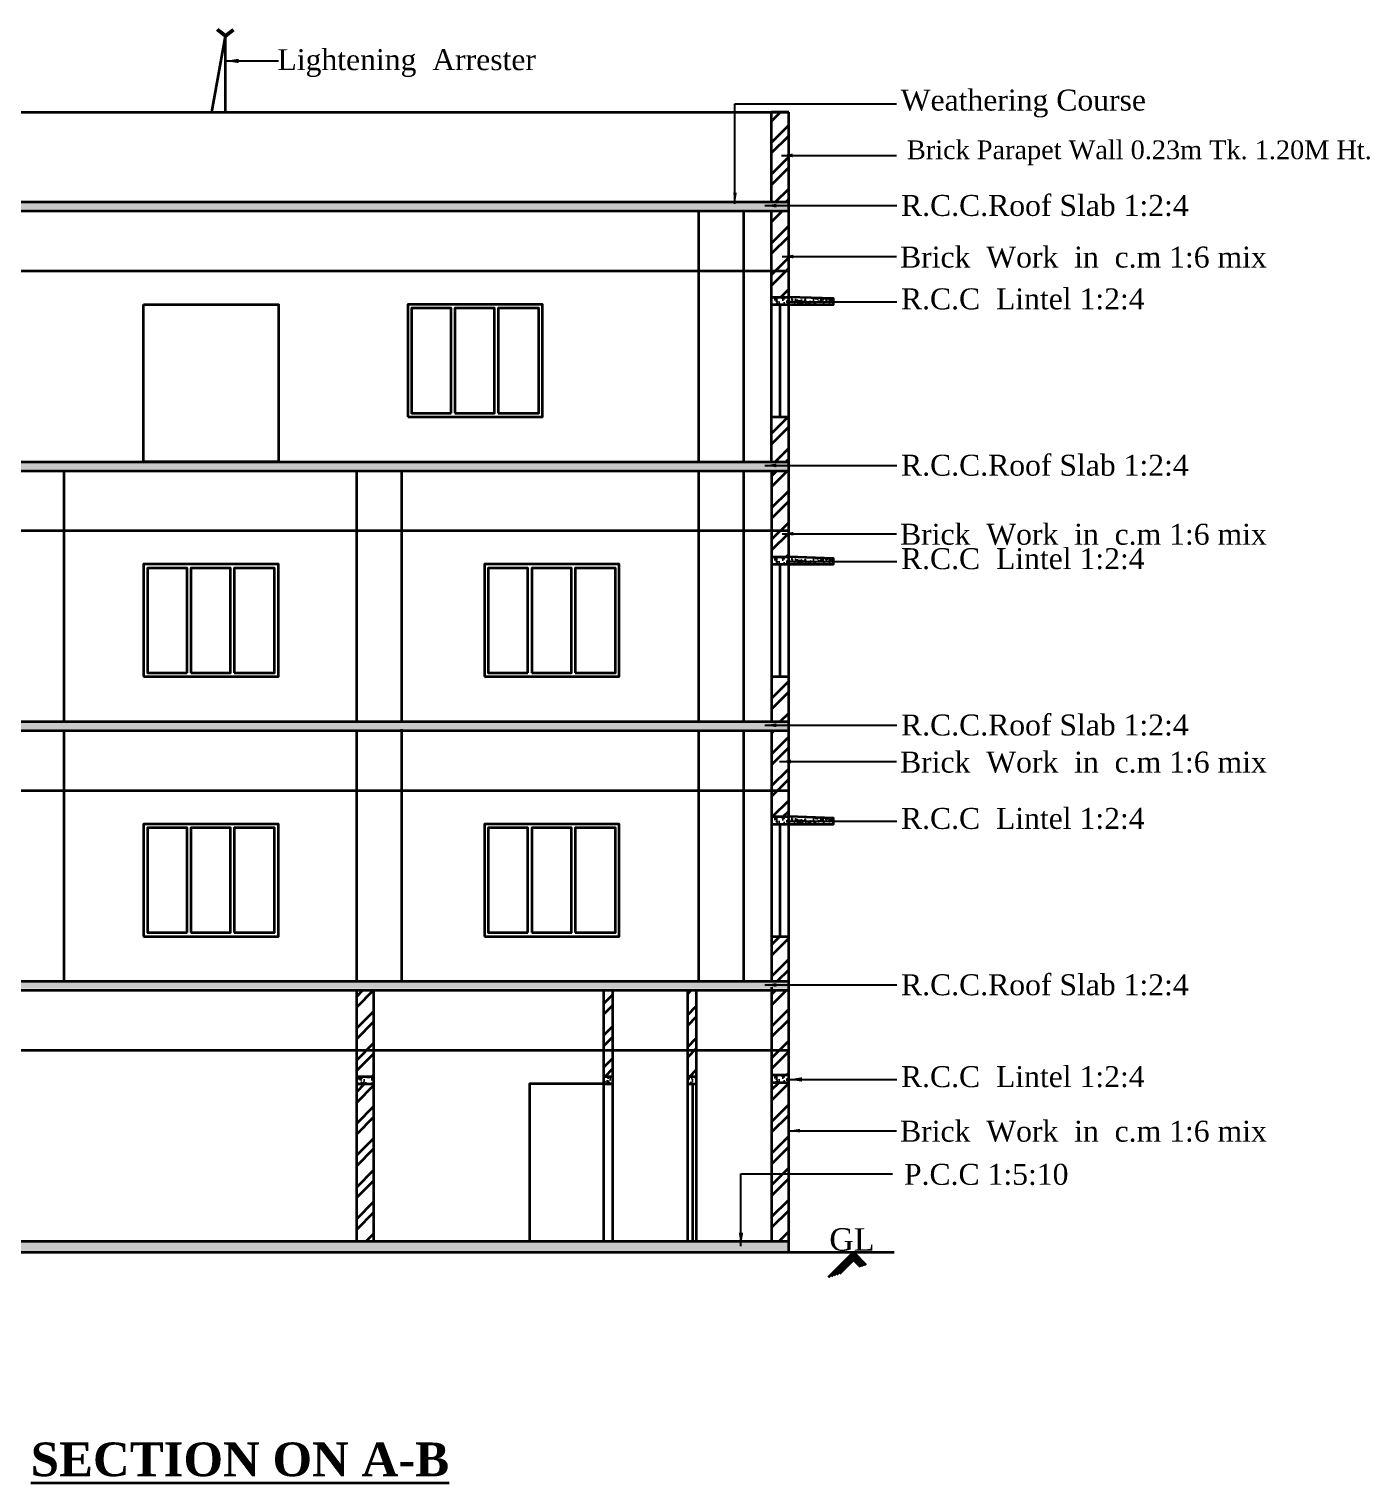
# Model space of a CAD drawing. Header units: metres. Extents: x 7518 to 7619, y -2370 to -2298.
# Drawn here: x 7582.59 to 7600.5, y -2327.19 to -2307.77 of the extents above; entities that cross this region are included whole.
import ezdxf
from ezdxf.enums import TextEntityAlignment as Align

# ---------------------------------------------------------------- set-up
doc = ezdxf.new("R2010")
doc.units = ezdxf.units.M
doc.header["$MEASUREMENT"] = 0
doc.styles.add('jo', font='isocpeur.ttf')
doc.styles.get("Standard").update_dxf_attribs({"font": 'times.ttf'})
doc.dimstyles.new('jo-metre', dxfattribs={"dimtxt": 0.2, "dimasz": 0.15, "dimexe": 0.15, "dimexo": 0.15, "dimgap": 0.01, "dimtad": 0, "dimzin": 0, "dimdsep": 46, "dimtxsty": 'jo', "dimcen": 0, "dimadec": 3, "dimazin": 0, "dimtfac": 0.9975, "dimtmove": 0, "dimatfit": 3, "dimfxl": 0, "dimtolj": 1, "dimtzin": 0, "dimarcsym": 0})
doc.dimstyles.get("Standard").update_dxf_attribs({"dimtxt": 0.3, "dimasz": 0.18, "dimexe": 0.1, "dimexo": 0.1, "dimgap": 0.09, "dimtad": 0, "dimtih": 1, "dimtoh": 1, "dimzin": 0, "dimdsep": 46, "dimtxsty": 'Standard', "dimcen": 0.09, "dimadec": 0, "dimazin": 0, "dimtfac": 1, "dimtofl": 0, "dimtmove": 0, "dimatfit": 3, "dimfxl": 0, "dimtolj": 1, "dimtzin": 0, "dimarcsym": 0})
pattern_1 = [(50, (-2119.22925, -1107.66649), (0.1434520365, -0.012550427), [0.015, -0.165]), (355, (-2119.22925, -1107.66649), (-0.0277502667, 0.1504384267), [0.012, -0.132]), (100.4514, (-2119.21729, -1107.66754), (0.1157018763, 0.1378879084), [0.012748038, -0.1402284224]), (46.1842, (-2119.22925, -1107.62649), (0.2134482097, -0.033103803), [0.0225, -0.2475]), (96.6356, (-2119.21146, -1107.62925), (0.186932541, 0.194823574), [0.0191220576, -0.2103426]), (351.1842, (-2119.22925, -1107.6265), (0.186932389, 0.19482372), [0.018, -0.198]), (21, (-2119.20925, -1107.63649), (0.1193814104, -0.0805237781), [0.015, -0.165]), (326, (-2119.20925, -1107.63649), (0.0486630664, 0.145030009), [0.012, -0.132]), (71.4514, (-2119.1993, -1107.6432), (0.1680445257, 0.0645060993), [0.012748038, -0.1402284224]), (37.5, (-2119.229246, -1107.66649), (0.00243197106, 0.06657877077), [0, -0.1304, 0, -0.134, 0, -0.1325]), (7.5, (-2119.229246, -1107.66649), (0.0526139075, 0.0788823424), [0, -0.0764, 0, -0.1274, 0, -0.0505]), (327.5, (-2119.273846, -1107.66649), (0.10676448723, -0.00451097435), [0, -0.05, 0, -0.156, 0, -0.207]), (317.5, (-2119.29385, -1107.66649), (0.1166372339, 0.0200209965), [0, -0.065, 0, -0.1036, 0, -0.147])]
pattern_2 = [(45, (-152.75437, -697.33115), (-0.212132034, 0.212132034), []), (45, (-152.61295, -697.33115), (-0.212132034, 0.212132034), [])]

msp = doc.modelspace()

# ---------------------------------------------------------------- hatches: boundary and pattern name
at = {"lineweight": 35}
h = msp.add_hatch(dxfattribs=at)
h.set_pattern_fill('ANSI32', color=256, scale=0.8, style=0)
h.set_pattern_definition([(45, (-2483.85118, -771.41386), (-0.212132034, 0.212132034), []), (45, (-2483.70976, -771.41386), (-0.212132034, 0.212132034), [])])
h.paths.add_polyline_path([(7592.736, -2308.882), (7592.506, -2308.882), (7592.506, -2310.082), (7592.736, -2310.082)])
h = msp.add_hatch(dxfattribs=at)
h.set_pattern_fill('AR-CONC', color=256, scale=0.04, style=0)
h.set_pattern_definition([(50, (-2154.56493, -1096.5865), (0.286904073, -0.025100854), [0.03, -0.33]), (355, (-2154.56493, -1096.5865), (-0.0555005334, 0.3008768535), [0.024, -0.264]), (100.4514, (-2154.54102, -1096.58858), (0.231403753, 0.275775817), [0.025496076, -0.280456845]), (46.1842, (-2154.56493, -1096.5065), (0.42689642, -0.066207606), [0.045, -0.495]), (96.6356, (-2154.52935, -1096.512), (0.373865082, 0.389647148), [0.038244115, -0.4206852]), (351.1842, (-2154.56493, -1096.5065), (0.373864778, 0.38964744), [0.036, -0.396]), (21, (-2154.52493, -1096.5265), (0.238762821, -0.161047556), [0.03, -0.33]), (326, (-2154.52493, -1096.5265), (0.097326133, 0.290060018), [0.024, -0.264]), (71.4514, (-2154.50503, -1096.5399), (0.3360890514, 0.129012199), [0.025496076, -0.280456845]), (37.5, (-2154.56493, -1096.58649), (0.0048639421, 0.1331575415), [0, -0.2608, 0, -0.268, 0, -0.265]), (7.5, (-2154.56493, -1096.58649), (0.105227815, 0.1577646848), [0, -0.1528, 0, -0.2548, 0, -0.101]), (327.5, (-2154.65413, -1096.58649), (0.2135289745, -0.0090219487), [0, -0.1, 0, -0.312, 0, -0.414]), (317.5, (-2154.69413, -1096.58649), (0.2332744677, 0.040041993), [0, -0.13, 0, -0.2072, 0, -0.294])])
h.paths.add_polyline_path([(7592.736, -2310.082), (7577.286, -2310.082), (7577.286, -2310.182), (7592.736, -2310.182)])
h = msp.add_hatch(dxfattribs=at)
h.set_pattern_fill('ANSI32', color=256, scale=0.8, style=0)
h.set_pattern_definition([(45, (-2483.85118, -772.33386), (-0.212132034, 0.212132034), []), (45, (-2483.70976, -772.33386), (-0.212132034, 0.212132034), [])])
h.paths.add_polyline_path([(7577.516, -2312.952), (7577.286, -2312.952), (7577.286, -2313.552), (7577.516, -2313.552)])
h.paths.add_polyline_path([(7577.516, -2310.202), (7577.286, -2310.202), (7577.286, -2311.352), (7577.516, -2311.352)])
h.paths.add_polyline_path([(7592.736, -2310.202), (7592.506, -2310.202), (7592.506, -2311.352), (7592.736, -2311.352)])
h.paths.add_polyline_path([(7592.736, -2312.952), (7592.506, -2312.952), (7592.506, -2313.552), (7592.736, -2313.552)])
h = msp.add_hatch(dxfattribs=at)
h.set_pattern_fill('AR-CONC', color=256, scale=0.02, style=0)
h.set_pattern_definition([(50, (-2119.22925, -1097.25649), (0.1434520365, -0.012550427), [0.015, -0.165]), (355, (-2119.22925, -1097.25649), (-0.0277502667, 0.1504384267), [0.012, -0.132]), (100.4514, (-2119.21729, -1097.25754), (0.1157018763, 0.1378879084), [0.012748038, -0.1402284224]), (46.1842, (-2119.22925, -1097.21649), (0.2134482097, -0.033103803), [0.0225, -0.2475]), (96.6356, (-2119.21146, -1097.21925), (0.186932541, 0.194823574), [0.0191220576, -0.2103426]), (351.1842, (-2119.22925, -1097.2165), (0.186932389, 0.19482372), [0.018, -0.198]), (21, (-2119.20925, -1097.22649), (0.1193814104, -0.0805237781), [0.015, -0.165]), (326, (-2119.20925, -1097.22649), (0.0486630664, 0.145030009), [0.012, -0.132]), (71.4514, (-2119.1993, -1097.2332), (0.1680445257, 0.0645060993), [0.012748038, -0.1402284224]), (37.5, (-2119.229246, -1097.25649), (0.00243197106, 0.06657877077), [0, -0.1304, 0, -0.134, 0, -0.1325]), (7.5, (-2119.229246, -1097.25649), (0.0526139075, 0.0788823424), [0, -0.0764, 0, -0.1274, 0, -0.0505]), (327.5, (-2119.273846, -1097.25649), (0.10676448723, -0.00451097435), [0, -0.05, 0, -0.156, 0, -0.207]), (317.5, (-2119.29385, -1097.25649), (0.1166372339, 0.0200209965), [0, -0.065, 0, -0.1036, 0, -0.147])])
h.paths.add_polyline_path([(7592.736, -2311.452), (7592.736, -2311.352), (7592.506, -2311.352), (7592.506, -2311.452)])
h = msp.add_hatch(dxfattribs=at)
h.set_pattern_fill('AR-CONC', color=256, scale=0.02, style=0)
h.set_pattern_definition([(130, (17324.5879, -1100.05649), (-0.1434520365, -0.012550427), [0.015, -0.165]), (185, (17324.5879, -1100.05649), (0.0277502667, 0.1504384267), [0.012, -0.132]), (79.5486, (17324.57595, -1100.05754), (-0.1157018763, 0.1378879084), [0.012748038, -0.1402284224]), (133.8158, (17324.5879, -1100.01649), (-0.2134482097, -0.033103803), [0.0225, -0.2475]), (83.3644, (17324.57011, -1100.01925), (-0.186932541, 0.194823574), [0.0191220576, -0.2103426]), (188.8158, (17324.5879, -1100.0165), (-0.186932389, 0.19482372), [0.018, -0.198]), (159, (17324.5679, -1100.02649), (-0.1193814104, -0.0805237781), [0.015, -0.165]), (214, (17324.5679, -1100.02649), (-0.0486630664, 0.145030009), [0.012, -0.132]), (108.5486, (17324.55795, -1100.0332), (-0.1680445257, 0.0645060993), [0.012748038, -0.1402284224]), (142.5, (17324.5879, -1100.05649), (-0.00243197106, 0.06657877077), [0, -0.1304, 0, -0.134, 0, -0.1325]), (172.5, (17324.5879, -1100.05649), (-0.0526139075, 0.0788823424), [0, -0.0764, 0, -0.1274, 0, -0.0505]), (212.5, (17324.6325, -1100.05649), (-0.10676448723, -0.00451097435), [0, -0.05, 0, -0.156, 0, -0.207]), (222.5, (17324.6525, -1100.05649), (-0.1166372339, 0.0200209965), [0, -0.065, 0, -0.1036, 0, -0.147])])
h.paths.add_polyline_path([(7593.336, -2311.372), (7593.336, -2311.452), (7592.736, -2311.452), (7592.736, -2311.352)])
h = msp.add_hatch(dxfattribs=at)
h.set_pattern_fill('AR-CONC', color=256, scale=0.04, style=0)
h.set_pattern_definition([(50, (-2154.56493, -1100.0565), (0.286904073, -0.025100854), [0.03, -0.33]), (355, (-2154.56493, -1100.0565), (-0.0555005334, 0.3008768535), [0.024, -0.264]), (100.4514, (-2154.54102, -1100.05858), (0.231403753, 0.275775817), [0.025496076, -0.280456845]), (46.1842, (-2154.56493, -1099.9765), (0.42689642, -0.066207606), [0.045, -0.495]), (96.6356, (-2154.52935, -1099.982), (0.373865082, 0.389647148), [0.038244115, -0.4206852]), (351.1842, (-2154.56493, -1099.9765), (0.373864778, 0.38964744), [0.036, -0.396]), (21, (-2154.52493, -1099.9965), (0.238762821, -0.161047556), [0.03, -0.33]), (326, (-2154.52493, -1099.9965), (0.097326133, 0.290060018), [0.024, -0.264]), (71.4514, (-2154.50503, -1100.0099), (0.3360890514, 0.129012199), [0.025496076, -0.280456845]), (37.5, (-2154.56493, -1100.05649), (0.0048639421, 0.1331575415), [0, -0.2608, 0, -0.268, 0, -0.265]), (7.5, (-2154.56493, -1100.05649), (0.105227815, 0.1577646848), [0, -0.1528, 0, -0.2548, 0, -0.101]), (327.5, (-2154.65413, -1100.05649), (0.2135289745, -0.0090219487), [0, -0.1, 0, -0.312, 0, -0.414]), (317.5, (-2154.69413, -1100.05649), (0.2332744677, 0.040041993), [0, -0.13, 0, -0.2072, 0, -0.294])])
h.paths.add_polyline_path([(7592.736, -2313.552), (7577.286, -2313.552), (7577.286, -2313.652), (7592.736, -2313.652)])
h = msp.add_hatch(dxfattribs=at)
h.set_pattern_fill('ANSI32', color=256, scale=0.8, style=0)
h.set_pattern_definition([(45, (-2483.85118, -772.05386), (-0.212132034, 0.212132034), []), (45, (-2483.70976, -772.05386), (-0.212132034, 0.212132034), [])])
h.paths.add_polyline_path([(7592.736, -2316.422), (7592.506, -2316.422), (7592.506, -2317.022), (7592.736, -2317.022)])
h.paths.add_polyline_path([(7592.506, -2314.822), (7592.736, -2314.822), (7592.736, -2313.672), (7592.506, -2313.672)])
h = msp.add_hatch(dxfattribs=at)
h.set_pattern_fill('AR-CONC', color=256, scale=0.02, style=0)
h.set_pattern_definition([(50, (-2119.22925, -1100.72649), (0.1434520365, -0.012550427), [0.015, -0.165]), (355, (-2119.22925, -1100.72649), (-0.0277502667, 0.1504384267), [0.012, -0.132]), (100.4514, (-2119.21729, -1100.72754), (0.1157018763, 0.1378879084), [0.012748038, -0.1402284224]), (46.1842, (-2119.22925, -1100.68649), (0.2134482097, -0.033103803), [0.0225, -0.2475]), (96.6356, (-2119.21146, -1100.68925), (0.186932541, 0.194823574), [0.0191220576, -0.2103426]), (351.1842, (-2119.22925, -1100.6865), (0.186932389, 0.19482372), [0.018, -0.198]), (21, (-2119.20925, -1100.69649), (0.1193814104, -0.0805237781), [0.015, -0.165]), (326, (-2119.20925, -1100.69649), (0.0486630664, 0.145030009), [0.012, -0.132]), (71.4514, (-2119.1993, -1100.7032), (0.1680445257, 0.0645060993), [0.012748038, -0.1402284224]), (37.5, (-2119.229246, -1100.72649), (0.00243197106, 0.06657877077), [0, -0.1304, 0, -0.134, 0, -0.1325]), (7.5, (-2119.229246, -1100.72649), (0.0526139075, 0.0788823424), [0, -0.0764, 0, -0.1274, 0, -0.0505]), (327.5, (-2119.273846, -1100.72649), (0.10676448723, -0.00451097435), [0, -0.05, 0, -0.156, 0, -0.207]), (317.5, (-2119.29385, -1100.72649), (0.1166372339, 0.0200209965), [0, -0.065, 0, -0.1036, 0, -0.147])])
h.paths.add_polyline_path([(7592.736, -2314.922), (7592.736, -2314.822), (7592.506, -2314.822), (7592.506, -2314.922)])
h = msp.add_hatch(dxfattribs=at)
h.set_pattern_fill('AR-CONC', color=256, scale=0.02, style=0)
h.set_pattern_definition([(130, (17324.5879, -1103.52649), (-0.1434520365, -0.012550427), [0.015, -0.165]), (185, (17324.5879, -1103.52649), (0.0277502667, 0.1504384267), [0.012, -0.132]), (79.5486, (17324.57595, -1103.52754), (-0.1157018763, 0.1378879084), [0.012748038, -0.1402284224]), (133.8158, (17324.5879, -1103.48649), (-0.2134482097, -0.033103803), [0.0225, -0.2475]), (83.3644, (17324.57011, -1103.48925), (-0.186932541, 0.194823574), [0.0191220576, -0.2103426]), (188.8158, (17324.5879, -1103.4865), (-0.186932389, 0.19482372), [0.018, -0.198]), (159, (17324.5679, -1103.49649), (-0.1193814104, -0.0805237781), [0.015, -0.165]), (214, (17324.5679, -1103.49649), (-0.0486630664, 0.145030009), [0.012, -0.132]), (108.5486, (17324.55795, -1103.5032), (-0.1680445257, 0.0645060993), [0.012748038, -0.1402284224]), (142.5, (17324.5879, -1103.52649), (-0.00243197106, 0.06657877077), [0, -0.1304, 0, -0.134, 0, -0.1325]), (172.5, (17324.5879, -1103.52649), (-0.0526139075, 0.0788823424), [0, -0.0764, 0, -0.1274, 0, -0.0505]), (212.5, (17324.6325, -1103.52649), (-0.10676448723, -0.00451097435), [0, -0.05, 0, -0.156, 0, -0.207]), (222.5, (17324.6525, -1103.52649), (-0.1166372339, 0.0200209965), [0, -0.065, 0, -0.1036, 0, -0.147])])
h.paths.add_polyline_path([(7593.336, -2314.842), (7593.336, -2314.922), (7592.736, -2314.922), (7592.736, -2314.822)])
h = msp.add_hatch(dxfattribs=at)
h.set_pattern_fill('AR-CONC', color=256, scale=0.04, style=0)
h.set_pattern_definition([(50, (-2154.56493, -1103.5265), (0.286904073, -0.025100854), [0.03, -0.33]), (355, (-2154.56493, -1103.5265), (-0.0555005334, 0.3008768535), [0.024, -0.264]), (100.4514, (-2154.54102, -1103.52858), (0.231403753, 0.275775817), [0.025496076, -0.280456845]), (46.1842, (-2154.56493, -1103.4465), (0.42689642, -0.066207606), [0.045, -0.495]), (96.6356, (-2154.52935, -1103.452), (0.373865082, 0.389647148), [0.038244115, -0.4206852]), (351.1842, (-2154.56493, -1103.4465), (0.373864778, 0.38964744), [0.036, -0.396]), (21, (-2154.52493, -1103.4665), (0.238762821, -0.161047556), [0.03, -0.33]), (326, (-2154.52493, -1103.4665), (0.097326133, 0.290060018), [0.024, -0.264]), (71.4514, (-2154.50503, -1103.4799), (0.3360890514, 0.129012199), [0.025496076, -0.280456845]), (37.5, (-2154.56493, -1103.52649), (0.0048639421, 0.1331575415), [0, -0.2608, 0, -0.268, 0, -0.265]), (7.5, (-2154.56493, -1103.52649), (0.105227815, 0.1577646848), [0, -0.1528, 0, -0.2548, 0, -0.101]), (327.5, (-2154.65413, -1103.52649), (0.2135289745, -0.0090219487), [0, -0.1, 0, -0.312, 0, -0.414]), (317.5, (-2154.69413, -1103.52649), (0.2332744677, 0.040041993), [0, -0.13, 0, -0.2072, 0, -0.294])])
h.paths.add_polyline_path([(7592.736, -2317.022), (7577.286, -2317.022), (7577.286, -2317.122), (7592.736, -2317.122)])
h = msp.add_hatch(dxfattribs=at)
h.set_pattern_fill('ANSI32', color=256, scale=0.8, style=0)
h.set_pattern_definition([(45, (-2483.85118, -772.37386), (-0.212132034, 0.212132034), []), (45, (-2483.70976, -772.37386), (-0.212132034, 0.212132034), [])])
h.paths.add_polyline_path([(7592.736, -2319.892), (7592.506, -2319.892), (7592.506, -2320.492), (7592.736, -2320.492)])
h.paths.add_polyline_path([(7592.506, -2318.292), (7592.736, -2318.292), (7592.736, -2317.142), (7592.506, -2317.142)])
h = msp.add_hatch(dxfattribs=at)
h.set_pattern_fill('AR-CONC', color=256, scale=0.02, style=0)
h.set_pattern_definition([(50, (-2119.22925, -1104.19649), (0.1434520365, -0.012550427), [0.015, -0.165]), (355, (-2119.22925, -1104.19649), (-0.0277502667, 0.1504384267), [0.012, -0.132]), (100.4514, (-2119.21729, -1104.19754), (0.1157018763, 0.1378879084), [0.012748038, -0.1402284224]), (46.1842, (-2119.22925, -1104.15649), (0.2134482097, -0.033103803), [0.0225, -0.2475]), (96.6356, (-2119.21146, -1104.15925), (0.186932541, 0.194823574), [0.0191220576, -0.2103426]), (351.1842, (-2119.22925, -1104.1565), (0.186932389, 0.19482372), [0.018, -0.198]), (21, (-2119.20925, -1104.16649), (0.1193814104, -0.0805237781), [0.015, -0.165]), (326, (-2119.20925, -1104.16649), (0.0486630664, 0.145030009), [0.012, -0.132]), (71.4514, (-2119.1993, -1104.1732), (0.1680445257, 0.0645060993), [0.012748038, -0.1402284224]), (37.5, (-2119.229246, -1104.19649), (0.00243197106, 0.06657877077), [0, -0.1304, 0, -0.134, 0, -0.1325]), (7.5, (-2119.229246, -1104.19649), (0.0526139075, 0.0788823424), [0, -0.0764, 0, -0.1274, 0, -0.0505]), (327.5, (-2119.273846, -1104.19649), (0.10676448723, -0.00451097435), [0, -0.05, 0, -0.156, 0, -0.207]), (317.5, (-2119.29385, -1104.19649), (0.1166372339, 0.0200209965), [0, -0.065, 0, -0.1036, 0, -0.147])])
h.paths.add_polyline_path([(7592.736, -2318.392), (7592.736, -2318.292), (7592.506, -2318.292), (7592.506, -2318.392)])
h = msp.add_hatch(dxfattribs=at)
h.set_pattern_fill('AR-CONC', color=256, scale=0.02, style=0)
h.set_pattern_definition([(130, (17324.5879, -1106.99649), (-0.1434520365, -0.012550427), [0.015, -0.165]), (185, (17324.5879, -1106.99649), (0.0277502667, 0.1504384267), [0.012, -0.132]), (79.5486, (17324.57595, -1106.99754), (-0.1157018763, 0.1378879084), [0.012748038, -0.1402284224]), (133.8158, (17324.5879, -1106.95649), (-0.2134482097, -0.033103803), [0.0225, -0.2475]), (83.3644, (17324.57011, -1106.95925), (-0.186932541, 0.194823574), [0.0191220576, -0.2103426]), (188.8158, (17324.5879, -1106.9565), (-0.186932389, 0.19482372), [0.018, -0.198]), (159, (17324.5679, -1106.96649), (-0.1193814104, -0.0805237781), [0.015, -0.165]), (214, (17324.5679, -1106.96649), (-0.0486630664, 0.145030009), [0.012, -0.132]), (108.5486, (17324.55795, -1106.9732), (-0.1680445257, 0.0645060993), [0.012748038, -0.1402284224]), (142.5, (17324.5879, -1106.99649), (-0.00243197106, 0.06657877077), [0, -0.1304, 0, -0.134, 0, -0.1325]), (172.5, (17324.5879, -1106.99649), (-0.0526139075, 0.0788823424), [0, -0.0764, 0, -0.1274, 0, -0.0505]), (212.5, (17324.6325, -1106.99649), (-0.10676448723, -0.00451097435), [0, -0.05, 0, -0.156, 0, -0.207]), (222.5, (17324.6525, -1106.99649), (-0.1166372339, 0.0200209965), [0, -0.065, 0, -0.1036, 0, -0.147])])
h.paths.add_polyline_path([(7593.336, -2318.312), (7593.336, -2318.392), (7592.736, -2318.392), (7592.736, -2318.292)])
h = msp.add_hatch(dxfattribs=at)
h.set_pattern_fill('AR-CONC', color=256, scale=0.04, style=0)
h.set_pattern_definition([(50, (-2154.56493, -1106.9965), (0.286904073, -0.025100854), [0.03, -0.33]), (355, (-2154.56493, -1106.9965), (-0.0555005334, 0.3008768535), [0.024, -0.264]), (100.4514, (-2154.54102, -1106.99858), (0.231403753, 0.275775817), [0.025496076, -0.280456845]), (46.1842, (-2154.56493, -1106.9165), (0.42689642, -0.066207606), [0.045, -0.495]), (96.6356, (-2154.52935, -1106.922), (0.373865082, 0.389647148), [0.038244115, -0.4206852]), (351.1842, (-2154.56493, -1106.9165), (0.373864778, 0.38964744), [0.036, -0.396]), (21, (-2154.52493, -1106.9365), (0.238762821, -0.161047556), [0.03, -0.33]), (326, (-2154.52493, -1106.9365), (0.097326133, 0.290060018), [0.024, -0.264]), (71.4514, (-2154.50503, -1106.9499), (0.3360890514, 0.129012199), [0.025496076, -0.280456845]), (37.5, (-2154.56493, -1106.99649), (0.0048639421, 0.1331575415), [0, -0.2608, 0, -0.268, 0, -0.265]), (7.5, (-2154.56493, -1106.99649), (0.105227815, 0.1577646848), [0, -0.1528, 0, -0.2548, 0, -0.101]), (327.5, (-2154.65413, -1106.99649), (0.2135289745, -0.0090219487), [0, -0.1, 0, -0.312, 0, -0.414]), (317.5, (-2154.69413, -1106.99649), (0.2332744677, 0.040041993), [0, -0.13, 0, -0.2072, 0, -0.294])])
h.paths.add_polyline_path([(7577.286, -2320.492), (7577.286, -2320.592), (7592.736, -2320.592), (7592.736, -2320.492)])
h = msp.add_hatch(dxfattribs=at)
h.set_pattern_fill('ANSI32', color=256, scale=0.8, style=0)
h.set_pattern_definition(pattern_2)
h.paths.add_polyline_path([(7587.196, -2321.862), (7586.966, -2321.862), (7586.966, -2323.962), (7587.196, -2323.962)])
h.paths.add_polyline_path([(7587.196, -2321.412), (7586.966, -2321.412), (7586.966, -2321.762), (7587.196, -2321.762)])
h.paths.add_polyline_path([(7587.196, -2320.612), (7586.966, -2320.612), (7586.966, -2321.412), (7587.196, -2321.412)])
h = msp.add_hatch(dxfattribs=at)
h.set_pattern_fill('ANSI32', color=256, scale=0.8, style=0)
h.set_pattern_definition(pattern_2)
h.paths.add_polyline_path([(7590.386, -2320.612), (7590.266, -2320.612), (7590.266, -2321.412), (7590.386, -2321.412)])
h.paths.add_polyline_path([(7590.386, -2321.412), (7590.266, -2321.412), (7590.266, -2321.762), (7590.386, -2321.762)])
h = msp.add_hatch(dxfattribs=at)
h.set_pattern_fill('ANSI32', color=256, scale=0.8, style=0)
h.set_pattern_definition(pattern_2)
h.paths.add_polyline_path([(7591.506, -2320.612), (7591.386, -2320.612), (7591.386, -2321.412), (7591.506, -2321.412)])
h.paths.add_polyline_path([(7591.506, -2321.412), (7591.386, -2321.412), (7591.386, -2321.762), (7591.506, -2321.762)])
h = msp.add_hatch(dxfattribs=at)
h.set_pattern_fill('ANSI32', color=256, scale=0.8, style=0)
h.set_pattern_definition(pattern_2)
h.paths.add_polyline_path([(7592.736, -2320.612), (7592.506, -2320.612), (7592.506, -2321.412), (7592.736, -2321.412)])
h.paths.add_polyline_path([(7592.736, -2321.412), (7592.506, -2321.412), (7592.506, -2321.742), (7592.736, -2321.742)])
h.paths.add_polyline_path([(7592.736, -2321.842), (7592.506, -2321.842), (7592.506, -2323.962), (7592.736, -2323.962)])
h = msp.add_hatch(dxfattribs=at)
h.set_pattern_fill('AR-CONC', color=256, scale=0.02, style=0)
h.set_pattern_definition(pattern_1)
h.paths.add_polyline_path([(7587.196, -2321.862), (7587.196, -2321.762), (7586.966, -2321.762), (7586.966, -2321.862)])
h = msp.add_hatch(dxfattribs=at)
h.set_pattern_fill('AR-CONC', color=256, scale=0.02, style=0)
h.set_pattern_definition(pattern_1)
h.paths.add_polyline_path([(7590.266, -2321.762), (7590.266, -2321.862), (7590.386, -2321.862), (7590.386, -2321.762)])
h = msp.add_hatch(dxfattribs=at)
h.set_pattern_fill('AR-CONC', color=256, scale=0.02, style=0)
h.set_pattern_definition(pattern_1)
h.paths.add_polyline_path([(7591.506, -2321.762), (7591.386, -2321.762), (7591.386, -2321.862), (7591.506, -2321.862)])
h = msp.add_hatch(dxfattribs=at)
h.set_pattern_fill('AR-CONC', color=256, scale=0.02, style=0)
h.set_pattern_definition([(50, (-2119.22925, -1107.64649), (0.1434520365, -0.012550427), [0.015, -0.165]), (355, (-2119.22925, -1107.64649), (-0.0277502667, 0.1504384267), [0.012, -0.132]), (100.4514, (-2119.21729, -1107.64754), (0.1157018763, 0.1378879084), [0.012748038, -0.1402284224]), (46.1842, (-2119.22925, -1107.60649), (0.2134482097, -0.033103803), [0.0225, -0.2475]), (96.6356, (-2119.21146, -1107.60925), (0.186932541, 0.194823574), [0.0191220576, -0.2103426]), (351.1842, (-2119.22925, -1107.6065), (0.186932389, 0.19482372), [0.018, -0.198]), (21, (-2119.20925, -1107.61649), (0.1193814104, -0.0805237781), [0.015, -0.165]), (326, (-2119.20925, -1107.61649), (0.0486630664, 0.145030009), [0.012, -0.132]), (71.4514, (-2119.1993, -1107.6232), (0.1680445257, 0.0645060993), [0.012748038, -0.1402284224]), (37.5, (-2119.229246, -1107.64649), (0.00243197106, 0.06657877077), [0, -0.1304, 0, -0.134, 0, -0.1325]), (7.5, (-2119.229246, -1107.64649), (0.0526139075, 0.0788823424), [0, -0.0764, 0, -0.1274, 0, -0.0505]), (327.5, (-2119.273846, -1107.64649), (0.10676448723, -0.00451097435), [0, -0.05, 0, -0.156, 0, -0.207]), (317.5, (-2119.29385, -1107.64649), (0.1166372339, 0.0200209965), [0, -0.065, 0, -0.1036, 0, -0.147])])
h.paths.add_polyline_path([(7592.736, -2321.842), (7592.736, -2321.742), (7592.506, -2321.742), (7592.506, -2321.842)])
h = msp.add_hatch(dxfattribs=at)
h.set_pattern_fill('AR-CONC', color=256, scale=0.02, style=0)
h.set_pattern_definition(pattern_1)
h.paths.add_polyline_path([(7592.736, -2324.112), (7592.736, -2323.962), (7577.286, -2323.962), (7577.286, -2324.112)])

# ---------------------------------------------------------------- linework, layer by layer
at = {"lineweight": 35, "ltscale": 0.01}
for q in [(7585.024, -2308.882), (7585.21, -2308.882)]:
    msp.add_line((7585.21, -2307.869), q, dxfattribs=at)
at = {"lineweight": 35}
for p, q in [((7577.286, -2308.882), (7592.736, -2308.882)), ((7592.736, -2308.882), (7592.506, -2308.882)), ((7592.506, -2310.082), (7592.506, -2308.882)), ((7592.736, -2324.092), (7592.736, -2308.882)), ((7577.286, -2310.082), (7592.736, -2310.082)), ((7577.286, -2310.202), (7592.736, -2310.202)), ((7591.536, -2313.552), (7591.536, -2310.202)), ((7592.136, -2313.552), (7592.136, -2310.202)), ((7592.506, -2313.552), (7592.506, -2310.202)), ((7577.286, -2311.002), (7592.736, -2311.002)), ((7592.506, -2311.352), (7592.736, -2311.352)), ((7592.506, -2311.452), (7592.736, -2311.452)), ((7592.621, -2312.952), (7592.621, -2311.452)), ((7592.506, -2312.952), (7592.736, -2312.952)), ((7577.286, -2313.552), (7592.736, -2313.552)), ((7577.286, -2313.672), (7592.736, -2313.672)), ((7583.056, -2317.022), (7583.056, -2313.672)), ((7586.966, -2317.022), (7586.966, -2313.672)), ((7587.566, -2317.022), (7587.566, -2313.672)), ((7591.536, -2317.022), (7591.536, -2313.672)), ((7592.136, -2317.022), (7592.136, -2313.672)), ((7592.506, -2313.672), (7592.506, -2317.022)), ((7577.286, -2314.472), (7592.736, -2314.472)), ((7592.506, -2314.822), (7592.736, -2314.822)), ((7592.506, -2314.922), (7592.736, -2314.922)), ((7592.621, -2316.422), (7592.621, -2314.922)), ((7592.506, -2316.422), (7592.736, -2316.422)), ((7577.286, -2317.022), (7592.736, -2317.022)), ((7577.286, -2317.142), (7592.736, -2317.142)), ((7583.056, -2320.492), (7583.056, -2317.142)), ((7586.966, -2320.492), (7586.966, -2317.142)), ((7587.566, -2320.492), (7587.566, -2317.122)), ((7591.536, -2320.492), (7591.536, -2317.142)), ((7592.136, -2320.492), (7592.136, -2317.142)), ((7592.506, -2317.142), (7592.506, -2320.492)), ((7577.286, -2317.942), (7592.736, -2317.942)), ((7592.506, -2318.292), (7592.736, -2318.292)), ((7592.506, -2318.392), (7592.736, -2318.392)), ((7592.621, -2319.892), (7592.621, -2318.392)), ((7592.506, -2319.892), (7592.736, -2319.892)), ((7577.286, -2320.492), (7592.736, -2320.492)), ((7577.286, -2320.612), (7592.736, -2320.612)), ((7586.966, -2323.962), (7586.966, -2320.612)), ((7587.196, -2323.962), (7587.196, -2320.612)), ((7590.266, -2323.962), (7590.266, -2320.612)), ((7590.386, -2323.962), (7590.386, -2320.612)), ((7591.386, -2323.962), (7591.386, -2320.612)), ((7591.506, -2323.962), (7591.506, -2320.612)), ((7592.506, -2320.572), (7592.506, -2323.962)), ((7577.286, -2321.412), (7592.736, -2321.412)), ((7586.966, -2321.762), (7587.196, -2321.762)), ((7590.266, -2321.762), (7590.386, -2321.762)), ((7591.386, -2321.762), (7591.506, -2321.762)), ((7592.506, -2321.742), (7592.736, -2321.742)), ((7592.506, -2321.842), (7592.736, -2321.842)), ((7586.966, -2321.862), (7587.196, -2321.862)), ((7590.266, -2321.862), (7590.386, -2321.862)), ((7591.386, -2321.862), (7591.506, -2321.862)), ((7591.449, -2321.862), (7591.449, -2323.962)), ((7577.286, -2323.962), (7592.736, -2323.962)), ((7573.265, -2324.112), (7594.142, -2324.112)), ((7593.269, -2324.442), (7593.599, -2324.112)), ((7593.269, -2324.442), (7593.599, -2324.112)), ((7593.306, -2324.43), (7593.599, -2324.137)), ((7593.306, -2324.43), (7593.599, -2324.137)), ((7593.343, -2324.418), (7593.599, -2324.163)), ((7593.343, -2324.418), (7593.599, -2324.163)), ((7593.77, -2324.283), (7593.599, -2324.112)), ((7593.77, -2324.283), (7593.599, -2324.112)), ((7593.751, -2324.289), (7593.599, -2324.137)), ((7593.751, -2324.289), (7593.599, -2324.137)), ((7593.731, -2324.295), (7593.599, -2324.163)), ((7593.731, -2324.295), (7593.599, -2324.163)), ((7593.38, -2324.406), (7593.599, -2324.188)), ((7593.38, -2324.406), (7593.599, -2324.188)), ((7593.418, -2324.395), (7593.599, -2324.213)), ((7593.418, -2324.395), (7593.599, -2324.213)), ((7593.712, -2324.301), (7593.599, -2324.188)), ((7593.712, -2324.301), (7593.599, -2324.188)), ((7593.693, -2324.307), (7593.599, -2324.213)), ((7593.693, -2324.307), (7593.599, -2324.213))]:
    msp.add_line(p, q, dxfattribs=at)
for points in [[(7585.198, -2307.866), (7585.099, -2307.788)], [(7585.204, -2307.857), (7585.105, -2307.78)], [(7585.209, -2307.849), (7585.111, -2307.772)], [(7585.211, -2307.849), (7585.309, -2307.772)], [(7585.217, -2307.857), (7585.316, -2307.78)], [(7585.222, -2307.866), (7585.322, -2307.788)], [(7592.736, -2311.452), (7593.336, -2311.452), (7593.336, -2311.372), (7592.736, -2311.352)], [(7588.226, -2312.902), (7588.226, -2311.502), (7587.696, -2311.502), (7587.696, -2312.902), (7588.226, -2312.902)], [(7588.276, -2312.902), (7588.806, -2312.902), (7588.806, -2311.502), (7588.276, -2311.502), (7588.276, -2312.902)], [(7588.856, -2312.902), (7589.396, -2312.902), (7589.396, -2311.502), (7588.856, -2311.502), (7588.856, -2312.902)], [(7592.736, -2314.922), (7593.336, -2314.922), (7593.336, -2314.842), (7592.736, -2314.822)], [(7584.699, -2316.372), (7584.699, -2314.972), (7584.169, -2314.972), (7584.169, -2316.372), (7584.699, -2316.372)], [(7584.749, -2316.372), (7585.279, -2316.372), (7585.279, -2314.972), (7584.749, -2314.972), (7584.749, -2316.372)], [(7585.329, -2316.372), (7585.869, -2316.372), (7585.869, -2314.972), (7585.329, -2314.972), (7585.329, -2316.372)], [(7589.253, -2316.372), (7589.253, -2314.972), (7588.723, -2314.972), (7588.723, -2316.372), (7589.253, -2316.372)], [(7589.303, -2316.372), (7589.833, -2316.372), (7589.833, -2314.972), (7589.303, -2314.972), (7589.303, -2316.372)], [(7589.883, -2316.372), (7590.423, -2316.372), (7590.423, -2314.972), (7589.883, -2314.972), (7589.883, -2316.372)], [(7592.736, -2318.392), (7593.336, -2318.392), (7593.336, -2318.312), (7592.736, -2318.292)], [(7584.699, -2319.842), (7584.699, -2318.442), (7584.169, -2318.442), (7584.169, -2319.842), (7584.699, -2319.842)], [(7584.749, -2319.842), (7585.279, -2319.842), (7585.279, -2318.442), (7584.749, -2318.442), (7584.749, -2319.842)], [(7585.329, -2319.842), (7585.869, -2319.842), (7585.869, -2318.442), (7585.329, -2318.442), (7585.329, -2319.842)], [(7589.253, -2319.842), (7589.253, -2318.442), (7588.723, -2318.442), (7588.723, -2319.842), (7589.253, -2319.842)], [(7589.303, -2319.842), (7589.833, -2319.842), (7589.833, -2318.442), (7589.303, -2318.442), (7589.303, -2319.842)], [(7589.883, -2319.842), (7590.423, -2319.842), (7590.423, -2318.442), (7589.883, -2318.442), (7589.883, -2319.842)]]:
    msp.add_lwpolyline(points, dxfattribs=at)
for points in [[(7584.119, -2311.452), (7585.919, -2311.452), (7585.919, -2313.552), (7584.119, -2313.552)], [(7587.646, -2312.952), (7589.446, -2312.952), (7589.446, -2311.452), (7587.646, -2311.452)], [(7584.119, -2316.422), (7585.919, -2316.422), (7585.919, -2314.922), (7584.119, -2314.922)], [(7588.673, -2316.422), (7590.473, -2316.422), (7590.473, -2314.922), (7588.673, -2314.922)], [(7584.119, -2319.892), (7585.919, -2319.892), (7585.919, -2318.392), (7584.119, -2318.392)], [(7588.673, -2319.892), (7590.473, -2319.892), (7590.473, -2318.392), (7588.673, -2318.392)], [(7590.266, -2321.862), (7589.274, -2321.862), (7589.274, -2323.962), (7590.266, -2323.962)]]:
    msp.add_lwpolyline(points, close=True, dxfattribs=at)
for radius, start, end in [(0.0234, 238.202, 301.0343), (0.0134, 240.2089, 298.7807), (0.00339, 248.3775, 289.5978)]:
    msp.add_arc((7585.21, -2307.846), radius, start, end, dxfattribs=at)

# ---------------------------------------------------------------- texts
for s, height, p in [('Lightening  Arrester', 0.28, (7585.907, -2308.181)), ('Weathering Course', 0.28, (7594.231, -2308.721)), ('Brick Parapet Wall 0.23m Tk. 1.20M Ht.', 0.25, (7594.315, -2309.385)), ('R.C.C.Roof Slab 1:2:4', 0.28, (7594.236, -2310.128)), ('Brick  Work  in  c.m 1:6 mix', 0.28, (7594.223, -2310.818)), ('R.C.C.Roof Slab 1:2:4', 0.28, (7594.236, -2313.598)), ('Brick  Work  in  c.m 1:6 mix', 0.28, (7594.223, -2314.52)), ('R.C.C.Roof Slab 1:2:4', 0.28, (7594.236, -2317.068)), ('Brick  Work  in  c.m 1:6 mix', 0.28, (7594.223, -2317.564)), ('R.C.C.Roof Slab 1:2:4', 0.28, (7594.236, -2320.538)), ('Brick  Work  in  c.m 1:6 mix', 0.28, (7594.223, -2322.494)), ('P.C.C 1:5:10', 0.28, (7594.275, -2323.07))]:
    msp.add_text(s, height=height, dxfattribs=at).set_placement(p, align=Align.MIDDLE_LEFT)
for p in [(7594.235, -2311.516), (7594.235, -2314.986), (7594.235, -2318.456), (7594.235, -2321.905)]:
    msp.add_text('R.C.C  Lintel 1:2:4', height=0.28, dxfattribs=at).set_placement(p)
at = {"lineweight": 35, "insert": (7593.58, -2323.942), "char_height": 0.3, "attachment_point": 5}
msp.add_mtext('GL', dxfattribs=at)
at = {"lineweight": 35, "insert": (7582.611, -2326.652), "char_height": 0.45, "width": 23.51149, "attachment_point": 1}
msp.add_mtext('{\\fTimes New Roman|b1|i0|c0|p18;\\LSECTION ON A-B}', dxfattribs=at)

# ---------------------------------------------------------------- leaders
at = {"lineweight": 35}
for points in [[(7585.21, -2308.198), (7585.92, -2308.198)], [(7592.735, -2311.414), (7594.179, -2311.414)], [(7592.735, -2314.884), (7594.179, -2314.884)], [(7592.735, -2318.354), (7594.179, -2318.354)], [(7592.735, -2321.803), (7594.179, -2321.803)], [(7592.098, -2324.028), (7592.098, -2323.063), (7594.12, -2323.063)]]:
    msp.add_leader(points, dimstyle='Standard', override={"dimgap": 0.09, "dimtad": 0}, dxfattribs=at)
for points in [[(7592.018, -2310.106), (7592.018, -2308.77), (7594.176, -2308.77)], [(7592.638, -2309.46), (7594.176, -2309.46)], [(7592.418, -2310.131), (7594.181, -2310.131)], [(7592.649, -2310.811), (7594.176, -2310.811)], [(7592.418, -2313.601), (7594.181, -2313.601)], [(7592.649, -2314.513), (7594.176, -2314.513)], [(7592.418, -2317.071), (7594.181, -2317.071)], [(7592.614, -2317.557), (7594.176, -2317.557)], [(7592.418, -2320.541), (7594.181, -2320.541)], [(7592.736, -2322.487), (7594.176, -2322.487)]]:
    msp.add_leader(points, dimstyle='jo-metre', dxfattribs=at)

doc.saveas('drawing.dxf')
